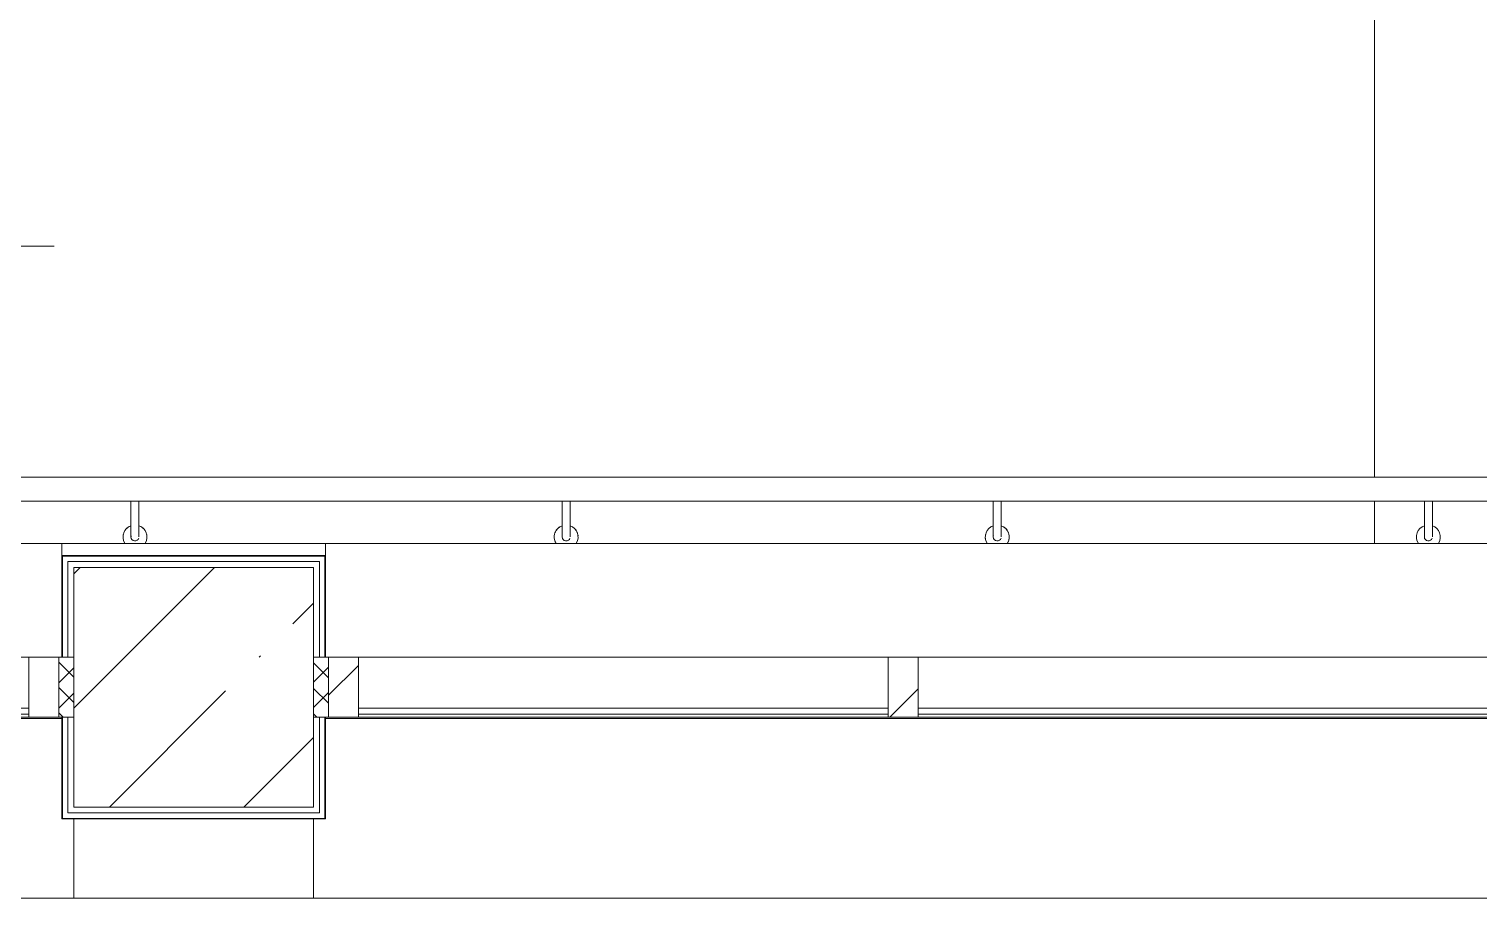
# Model space of a CAD drawing. Header units: millimetres. Extents: x -515342 to 330399, y -224905 to 507333.
# Drawn here: x -329538 to -327117, y -44051 to -42599 of the extents above; entities that cross this region are included whole.
import ezdxf

# ---------------------------------------------------------------- set-up
doc = ezdxf.new("R2010")
doc.units = ezdxf.units.MM
doc.layers.get('0').update_dxf_attribs({"lineweight": 0})
for name, color, linetype, lineweight in [('Витраж', 7, 'Continuous', 0), ('Несущие колонны', 7, 'Continuous', 0), ('Ограждение', 7, 'Continuous', 0), ('Пандусы', 7, 'Continuous', 0), ('Панели витража', 7, 'Continuous', 0), ('Перекрытие', 7, 'Continuous', 0), ('Размеры', 7, 'Continuous', 0), ('Стены внутренние', 7, 'Continuous', 0), ('Стены отделка', 7, 'Continuous', 0), ('Стены перегородки', 7, 'Continuous', 0), ('Стены штриховка', 7, 'Continuous', 0)]:
    doc.layers.add(name, color=color, linetype=linetype, lineweight=lineweight)

# ---------------------------------------------------------------- blocks, each defined once
blk = doc.blocks.new('Панели_Витраж ТПТ75_Заполнение - АР_ПанельВитража_Монтажный зазор_100мм-10131841-О_АР_П_1_0_000_План 1 этажа')
at = {"layer": 'Панели витража'}
h = blk.add_hatch(dxfattribs=at)
h.set_pattern_fill('FP_43', color=256, style=0, pattern_type=2)
h.set_pattern_definition([(225, (45277.5, -8150), (21.213203, -21.213203), []), (315, (45277.5, -8150), (21.213203, 21.213203), [])])
h.paths.add_polyline_path([(12.5, 0), (-12.5, 0), (-12.5, -100), (12.5, -100)])
at = {"layer": 'Панели витража', "lineweight": 18}
for p, q in [((12.5, 0), (-12.5, 0)), ((12.5, -100), (12.5, 0)), ((-12.5, -100), (12.5, -100))]:
    blk.add_line(p, q, dxfattribs=at)
blk = doc.blocks.new('Ограждение - АР_Ограждение_Балясина_D40 доп поручень 700-V104-О_АР_П_1_0_000_План 1 этажа')
at = {"layer": 'Ограждение'}
for p, q in [((-26.7, 6.7), (-60, 6.7)), ((-17.7, 9.3), (-18.8, 6.7)), ((-15, 13.3), (-16.5, 11.4)), ((-11.4, 16.5), (-13, 15.2)), ((-7.1, 18.7), (-8.7, 18)), ((8.7, 18), (7.1, 18.7)), ((-60, -6.7), (-26.7, -6.7)), ((-26.7, -6.7), (-20, -6.7)), ((-18.8, -6.7), (-17.7, -9.3)), ((-16.5, -11.4), (-15, -13.3)), ((-13, -15.2), (-11.4, -16.5)), ((-8.7, -18), (-7.1, -18.7)), ((7.1, -18.7), (8.7, -18))]:
    blk.add_line(p, q, dxfattribs=at)
at = {"layer": 'Ограждение', "flags": 128}
for points in [[(0, 6.7), (0, 6.7), (-0.1, 6.7), (-0.2, 6.7), (-0.3, 6.7), (-0.5, 6.7), (-0.8, 6.7), (-1, 6.7), (-1.4, 6.7), (-1.7, 6.7), (-2.1, 6.7), (-2.5, 6.7), (-3, 6.7), (-3.5, 6.7), (-4.1, 6.7), (-4.7, 6.7), (-5.3, 6.7), (-5.9, 6.7), (-6.6, 6.7), (-7.3, 6.7), (-8.1, 6.7), (-8.9, 6.7), (-9.7, 6.7), (-10.5, 6.7), (-11.4, 6.7), (-12.3, 6.7), (-13.2, 6.7), (-14.1, 6.7), (-15, 6.7), (-16, 6.7), (-17, 6.7), (-18, 6.7), (-19, 6.7), (-20, 6.7), (-21.1, 6.7), (-22.1, 6.7), (-23.2, 6.7), (-24.2, 6.7), (-25.3, 6.7), (-26.4, 6.7), (-26.7, 6.7)], [(-1.1, 20), (-2.4, 19.9), (-3.9, 19.6)], [(3.9, 19.6), (2.4, 19.9), (1.1, 20)], [(-26.7, -6.7), (-25.6, -6.7), (-24.5, -6.7), (-23.5, -6.7), (-22.4, -6.7), (-21.4, -6.7), (-20.3, -6.7), (-19.3, -6.7), (-18.3, -6.7), (-17.3, -6.7), (-16.3, -6.7), (-15.3, -6.7), (-14.4, -6.7), (-13.4, -6.7), (-12.5, -6.7), (-11.6, -6.7), (-10.7, -6.7), (-9.9, -6.7), (-9.1, -6.7), (-8.3, -6.7), (-7.5, -6.7), (-6.8, -6.7), (-6.1, -6.7), (-5.5, -6.7), (-4.8, -6.7), (-4.2, -6.7), (-3.7, -6.7), (-3.1, -6.7), (-2.7, -6.7), (-2.2, -6.7), (-1.8, -6.7), (-1.4, -6.7), (-1.1, -6.7), (-0.8, -6.7), (-0.6, -6.7), (-0.4, -6.7), (-0.2, -6.7), (-0.1, -6.7), (0, -6.7), (0, -6.7)], [(-3.9, -19.6), (-2.4, -19.9), (-1.1, -20)], [(1.1, -20), (2.4, -19.9), (3.9, -19.6)]]:
    blk.add_lwpolyline(points, dxfattribs=at)
at = {"layer": 'Ограждение'}
for radius, start, end in [(20, 60, 160.3657), (6.67, 90, 105), (6.67, 285, 90), (20, 199.6343, 300)]:
    blk.add_arc((0, 0), radius, start, end, dxfattribs=at)
blk = doc.blocks.new('Ограждение - АР_Ограждение_Балясина_D40 доп поручень 700-V105-О_АР_П_1_0_000_План 1 этажа')
at = {"layer": 'Ограждение'}
for p, q in [((-26.7, 6.7), (-60, 6.7)), ((-17.7, 9.3), (-18.8, 6.7)), ((-15, 13.3), (-16.5, 11.4)), ((-7.1, 18.7), (-8.7, 18)), ((8.7, 18), (7.1, 18.7)), ((-60, -6.7), (-26.7, -6.7)), ((-26.7, -6.7), (-20, -6.7)), ((-18.8, -6.7), (-17.7, -9.3)), ((-16.5, -11.4), (-15, -13.3)), ((-13, -15.2), (-11.4, -16.5)), ((-8.7, -18), (-7.1, -18.7)), ((7.1, -18.7), (8.7, -18))]:
    blk.add_line(p, q, dxfattribs=at)
at = {"layer": 'Ограждение', "flags": 128}
for points in [[(0, 6.7), (0, 6.7), (-0.1, 6.7), (-0.2, 6.7), (-0.3, 6.7), (-0.5, 6.7), (-0.8, 6.7), (-1, 6.7), (-1.4, 6.7), (-1.7, 6.7), (-2.1, 6.7), (-2.5, 6.7), (-3, 6.7), (-3.5, 6.7), (-4.1, 6.7), (-4.7, 6.7), (-5.3, 6.7), (-5.9, 6.7), (-6.6, 6.7), (-7.3, 6.7), (-8.1, 6.7), (-8.9, 6.7), (-9.7, 6.7), (-10.5, 6.7), (-11.4, 6.7), (-12.3, 6.7), (-13.2, 6.7), (-14.1, 6.7), (-15, 6.7), (-16, 6.7), (-17, 6.7), (-18, 6.7), (-19, 6.7), (-20, 6.7), (-21.1, 6.7), (-22.1, 6.7), (-23.2, 6.7), (-24.2, 6.7), (-25.3, 6.7), (-26.4, 6.7), (-26.7, 6.7)], [(-1.1, 20), (-2.4, 19.9), (-3.9, 19.6)], [(3.9, 19.6), (2.4, 19.9), (1.1, 20)], [(-26.7, -6.7), (-25.6, -6.7), (-24.5, -6.7), (-23.5, -6.7), (-22.4, -6.7), (-21.4, -6.7), (-20.3, -6.7), (-19.3, -6.7), (-18.3, -6.7), (-17.3, -6.7), (-16.3, -6.7), (-15.3, -6.7), (-14.4, -6.7), (-13.4, -6.7), (-12.5, -6.7), (-11.6, -6.7), (-10.7, -6.7), (-9.9, -6.7), (-9.1, -6.7), (-8.3, -6.7), (-7.5, -6.7), (-6.8, -6.7), (-6.1, -6.7), (-5.5, -6.7), (-4.8, -6.7), (-4.2, -6.7), (-3.7, -6.7), (-3.1, -6.7), (-2.7, -6.7), (-2.2, -6.7), (-1.8, -6.7), (-1.4, -6.7), (-1.1, -6.7), (-0.8, -6.7), (-0.6, -6.7), (-0.4, -6.7), (-0.2, -6.7), (-0.1, -6.7), (0, -6.7), (0, -6.7)], [(-3.9, -19.6), (-2.4, -19.9), (-1.1, -20)], [(1.1, -20), (2.4, -19.9), (3.9, -19.6)]]:
    blk.add_lwpolyline(points, dxfattribs=at)
at = {"layer": 'Ограждение'}
for radius, start, end in [(20, 60, 160.3657), (6.67, 90, 105), (6.67, 285, 90), (20, 199.6343, 300)]:
    blk.add_arc((0, 0), radius, start, end, dxfattribs=at)
blk = doc.blocks.new('Ограждение - АР_Ограждение_Балясина_D40 доп поручень 700-V106-О_АР_П_1_0_000_План 1 этажа')
at = {"layer": 'Ограждение'}
for p, q in [((-26.7, 6.7), (-60, 6.7)), ((-60, -6.7), (-26.7, -6.7)), ((-26.7, -6.7), (-20, -6.7))]:
    blk.add_line(p, q, dxfattribs=at)
at = {"layer": 'Ограждение', "flags": 128}
for points in [[(0, 6.7), (0, 6.7), (-0.1, 6.7), (-0.2, 6.7), (-0.3, 6.7), (-0.5, 6.7), (-0.8, 6.7), (-1, 6.7), (-1.4, 6.7), (-1.7, 6.7), (-2.1, 6.7), (-2.5, 6.7), (-3, 6.7), (-3.5, 6.7), (-4.1, 6.7), (-4.7, 6.7), (-5.3, 6.7), (-5.9, 6.7), (-6.6, 6.7), (-7.3, 6.7), (-8.1, 6.7), (-8.9, 6.7), (-9.7, 6.7), (-10.5, 6.7), (-11.4, 6.7), (-12.3, 6.7), (-13.2, 6.7), (-14.1, 6.7), (-15, 6.7), (-16, 6.7), (-17, 6.7), (-18, 6.7), (-19, 6.7), (-20, 6.7), (-21.1, 6.7), (-22.1, 6.7), (-23.2, 6.7), (-24.2, 6.7), (-25.3, 6.7), (-26.4, 6.7), (-26.7, 6.7)], [(-26.7, -6.7), (-25.6, -6.7), (-24.5, -6.7), (-23.5, -6.7), (-22.4, -6.7), (-21.4, -6.7), (-20.3, -6.7), (-19.3, -6.7), (-18.3, -6.7), (-17.3, -6.7), (-16.3, -6.7), (-15.3, -6.7), (-14.4, -6.7), (-13.4, -6.7), (-12.5, -6.7), (-11.6, -6.7), (-10.7, -6.7), (-9.9, -6.7), (-9.1, -6.7), (-8.3, -6.7), (-7.5, -6.7), (-6.8, -6.7), (-6.1, -6.7), (-5.5, -6.7), (-4.8, -6.7), (-4.2, -6.7), (-3.7, -6.7), (-3.1, -6.7), (-2.7, -6.7), (-2.2, -6.7), (-1.8, -6.7), (-1.4, -6.7), (-1.1, -6.7), (-0.8, -6.7), (-0.6, -6.7), (-0.4, -6.7), (-0.2, -6.7), (-0.1, -6.7), (0, -6.7), (0, -6.7)]]:
    blk.add_lwpolyline(points, dxfattribs=at)
at = {"layer": 'Ограждение'}
for radius, start, end in [(20, 60, 160.3657), (6.67, 90, 105), (6.67, 285, 90), (20, 199.6343, 300)]:
    blk.add_arc((0, 0), radius, start, end, dxfattribs=at)
blk = doc.blocks.new('Ограждение - Ограждение-9972903-О_АР_П_1_0_000_План 1 этажа')
at = {"extrusion": (0, 0, -1), "zscale": -1, "rotation": 270.0000000000002}
for name, p in [('Ограждение - АР_Ограждение_Балясина_D40 доп поручень 700-V104-О_АР_П_1_0_000_План 1 этажа', (-45392, -7849)), ('Ограждение - АР_Ограждение_Балясина_D40 доп поручень 700-V104-О_АР_П_1_0_000_План 1 этажа', (-46112, -7849)), ('Ограждение - АР_Ограждение_Балясина_D40 доп поручень 700-V105-О_АР_П_1_0_000_План 1 этажа', (-46832, -7849)), ('Ограждение - АР_Ограждение_Балясина_D40 доп поручень 700-V106-О_АР_П_1_0_000_План 1 этажа', (-47552, -7849))]:
    blk.add_blockref(name, p, dxfattribs=at)
blk = doc.blocks.new('Тип верхнего поручня - Верхний поручень_Внутренний_-9972950-О_АР_П_1_0_000_План 1 этажа')
at = {"layer": 'Ограждение'}
for p, q in [((47461.6, -7749), (41865.6, -7749)), ((49082, -7749), (47464, -7749)), ((41865.6, -7789), (47461.6, -7789)), ((47464, -7789), (49082, -7789))]:
    blk.add_line(p, q, dxfattribs=at)
at = {"layer": 'Ограждение', "flags": 128}
for points in [[(47464, -7749), (47462.8, -7749), (47461.6, -7749)], [(47461.6, -7789), (47462.8, -7789), (47464, -7789)]]:
    blk.add_lwpolyline(points, dxfattribs=at)
blk = doc.blocks.new('Тип верхнего поручня - Верхний поручень_Внутренний_-V112-О_АР_П_1_0_000_План 1 этажа')
at = {"layer": 'Ограждение'}
for p, q in [((41864, -7749), (47460, -7749)), ((47460, -7749), (47464, -7749)), ((47464, -7749), (49082, -7749)), ((41864, -7789), (47460, -7789)), ((47460, -7789), (47464, -7789)), ((47464, -7789), (49082, -7789))]:
    blk.add_line(p, q, dxfattribs=at)
blk = doc.blocks.new('Ограждение - Ограждение-9985129-О_АР_П_1_0_000_План 1 этажа')
at = {"layer": 'Ограждение'}
for p, q in [((45270, -8152), (41975, -8152)), ((45290, -8452), (41975, -8452))]:
    blk.add_line(p, q, dxfattribs=at)
blk = doc.blocks.new('Ограждение - Ограждение-10131419-О_АР_П_1_0_000_План 1 этажа')
at = {"layer": 'Ограждение'}
for p, q in [((45290, -8452), (45290, -8320)), ((45690, -8320), (45690, -8452)), ((45690, -8452), (45290, -8452))]:
    blk.add_line(p, q, dxfattribs=at)
blk = doc.blocks.new('Ограждение - Ограждение-10131568-О_АР_П_1_0_000_План 1 этажа')
at = {"layer": 'Ограждение'}
for p, q in [((48840, -8152), (45710, -8152)), ((48860, -8452), (45690, -8452))]:
    blk.add_line(p, q, dxfattribs=at)
blk = doc.blocks.new('Системная панель - АР_ПанельВитража__Cтекло_СМ4-10131881-О_АР_П_1_0_000_План 1 этажа')
at = {"layer": 'Панели витража', "lineweight": 18}
for p, q in [((492.5, -5), (-492.5, -5)), ((-492.5, -5), (-492.5, -15)), ((-492.5, -15), (492.5, -15)), ((492.5, -15), (492.5, -5))]:
    blk.add_line(p, q, dxfattribs=at)
blk = doc.blocks.new('Прямоугольный импост - АР_Импост_50х100 _импост витража_-10131880-О_АР_П_1_0_000_План 1 этажа')
at = {"layer": 'Витраж'}
for p, q in [((44230, -8050), (45215, -8050)), ((45215, -8150), (44230, -8150))]:
    blk.add_line(p, q, dxfattribs=at)
blk = doc.blocks.new('Прямоугольный импост - АР_Импост_50х100 _импост витража_-V120-О_АР_П_1_0_000_План 1 этажа')
at = {"layer": 'Витраж', "lineweight": 18}
for p, q in [((-25, 100), (25, 100)), ((-25, 0), (-25, 100)), ((25, 100), (25, 0)), ((25, 0), (-25, 0))]:
    blk.add_line(p, q, dxfattribs=at)
blk = doc.blocks.new('Системная панель - АР_ПанельВитража__Cтекло_СМ4-10099515-О_АР_П_1_0_000_План 1 этажа')
at = {"layer": 'Панели витража', "lineweight": 18}
for p, q in [((525, -5), (-525, -5)), ((-525, -5), (-525, -15)), ((-525, -15), (525, -15)), ((525, -15), (525, -5))]:
    blk.add_line(p, q, dxfattribs=at)
blk = doc.blocks.new('Прямоугольный импост - АР_Импост_50х100 _импост витража_-9968889-О_АР_П_1_0_000_План 1 этажа')
at = {"layer": 'Витраж'}
for p, q in [((43130, -8050), (44180, -8050)), ((44180, -8150), (43130, -8150))]:
    blk.add_line(p, q, dxfattribs=at)
blk = doc.blocks.new('Системная панель - АР_ПанельВитража__Cтекло_СМ4-10132186-О_АР_П_1_0_000_План 1 этажа')
at = {"layer": 'Панели витража', "lineweight": 18}
for p, q in [((442.5, -5), (-442.5, -5)), ((-442.5, -5), (-442.5, -15)), ((-442.5, -15), (442.5, -15)), ((442.5, -15), (442.5, -5))]:
    blk.add_line(p, q, dxfattribs=at)
blk = doc.blocks.new('Прямоугольный импост - АР_Импост_50х100 _импост витража_-10132181-О_АР_П_1_0_000_План 1 этажа')
at = {"layer": 'Витраж'}
for p, q in [((45765, -8050), (46650, -8050)), ((46650, -8150), (45765, -8150))]:
    blk.add_line(p, q, dxfattribs=at)
blk = doc.blocks.new('Прямоугольный импост - АР_Импост_50х100 _импост витража_-V123-О_АР_П_1_0_000_План 1 этажа')
at = {"layer": 'Витраж'}
h = blk.add_hatch(dxfattribs=at)
h.set_pattern_fill('FP_49', color=256, style=0, pattern_type=2)
h.set_pattern_definition([(135, (46675, 8150), (-106.066, -106.066), [])])
h.paths.add_polyline_path([(25, 0), (-25, 0), (-25, 100), (25, 100)])
at = {"layer": 'Витраж', "lineweight": 18}
for p, q in [((-25, 100), (25, 100)), ((-25, 0), (-25, 100)), ((25, 100), (25, 0)), ((25, 0), (-25, 0))]:
    blk.add_line(p, q, dxfattribs=at)
blk = doc.blocks.new('Панели_Витраж ТПТ75_Заполнение - АР_ПанельВитража_Монтажный зазор_100мм-10132189-О_АР_П_1_0_000_План 1 этажа')
at = {"layer": 'Панели витража'}
h = blk.add_hatch(dxfattribs=at)
h.set_pattern_fill('FP_51', color=256, style=0, pattern_type=2)
h.set_pattern_definition([(225, (45702.5, -8150), (21.213203, -21.213203), []), (315, (45702.5, -8150), (21.213203, 21.213203), [])])
h.paths.add_polyline_path([(-3, 0), (-12.5, 0), (-12.5, -100), (12.5, -100), (12.5, 0)])
at = {"layer": 'Панели витража', "lineweight": 18}
for p, q in [((12.5, 0), (-12.5, 0)), ((-12.5, 0), (-12.5, -100)), ((-12.5, -100), (12.5, -100))]:
    blk.add_line(p, q, dxfattribs=at)
blk = doc.blocks.new('Прямоугольный импост - АР_Импост_50х100 _импост витража_-V125-О_АР_П_1_0_000_План 1 этажа')
at = {"layer": 'Витраж'}
h = blk.add_hatch(dxfattribs=at)
h.set_pattern_fill('FP_52', color=256, style=0, pattern_type=2)
h.set_pattern_definition([(135, (45740, 8150), (-106.066, -106.066), [])])
h.paths.add_polyline_path([(25, 0), (-25, 0), (-25, 100), (25, 100)])
at = {"layer": 'Витраж', "lineweight": 18}
for p, q in [((-25, 100), (25, 100)), ((-25, 0), (-25, 100)), ((25, 100), (25, 0)), ((25, 0), (-25, 0))]:
    blk.add_line(p, q, dxfattribs=at)
blk = doc.blocks.new('СД_Люблино_Фасады_rvt-1-О_АР_П_1_0_000_План 1 этажа')
at = {"layer": 'Пандусы'}
for p, q in [((47462, -7749), (47462, -6849)), ((47462, -7860), (47462, -7789))]:
    blk.add_line(p, q, dxfattribs=at)
at = {"layer": 'Перекрытие'}
for p, q in [((45270, -7860), (41975, -7860)), ((45270, -7881), (45270, -7860)), ((48860, -7860), (45710, -7860)), ((45710, -7860), (45710, -7881))]:
    blk.add_line(p, q, dxfattribs=at)
at = {"layer": 'Стены внутренние'}
blk.add_line((45270, -7860), (45710, -7860), dxfattribs=at)
at = {"layer": 'Стены отделка', "lineweight": 9}
for p, q in [((45710, -7880), (45270, -7880)), ((45270, -7880), (45270, -7881)), ((45270, -7881), (45270, -7890)), ((45710, -7881), (45710, -7880)), ((45710, -7890), (45710, -7881)), ((45270, -7900), (45270, -8050)), ((45710, -8050), (45710, -7900)), ((45270, -8050), (45271, -8050)), ((45271, -8050), (45280, -8050)), ((45700, -8050), (45709, -8050)), ((45709, -8050), (45710, -8050)), ((45271, -8150), (45270, -8150)), ((45270, -8150), (45270, -8320)), ((45280, -8150), (45271, -8150)), ((45709, -8150), (45700, -8150)), ((45710, -8150), (45709, -8150)), ((45710, -8300), (45710, -8150)), ((45270, -8320), (45271, -8320)), ((45271, -8320), (45280, -8320)), ((45290, -8320), (45710, -8320)), ((45710, -8319), (45710, -8310)), ((45710, -8320), (45710, -8319))]:
    blk.add_line(p, q, dxfattribs=at)
at = {"layer": 'Стены перегородки'}
for p, q in [((45270, -7890), (45270, -7900)), ((45700, -7890), (45280, -7890)), ((45280, -7900), (45280, -7890)), ((45700, -7890), (45700, -7900)), ((45710, -7900), (45710, -7890)), ((45280, -7900), (45280, -8050)), ((45700, -7900), (45700, -8050)), ((45280, -8050), (45290, -8050)), ((45690, -8050), (45700, -8050)), ((45290, -8150), (45280, -8150)), ((45280, -8150), (45280, -8310)), ((45700, -8150), (45690, -8150)), ((45700, -8150), (45700, -8300)), ((45700, -8300), (45700, -8310)), ((45710, -8310), (45710, -8300)), ((45290, -8310), (45280, -8310)), ((45280, -8320), (45290, -8320)), ((45290, -8310), (45700, -8310))]:
    blk.add_line(p, q, dxfattribs=at)
at = {"layer": 'Стены штриховка'}
for p, q in [((45271, -7880), (45270, -7880)), ((45270, -7880), (45270, -7881)), ((45271, -7881), (45270, -7881)), ((45270, -7890), (45270, -7900)), ((45270, -7890), (45271, -7890)), ((45271, -7881), (45271, -7880)), ((45709, -7881), (45271, -7881)), ((45271, -7890), (45271, -7881)), ((45271, -7900), (45271, -7890)), ((45710, -7880), (45709, -7880)), ((45709, -7880), (45709, -7881)), ((45710, -7881), (45709, -7881)), ((45709, -7881), (45709, -7890)), ((45709, -7890), (45709, -7900)), ((45709, -7890), (45710, -7890)), ((45710, -7881), (45710, -7880)), ((45710, -7900), (45710, -7890)), ((45271, -7900), (45271, -8050)), ((45709, -7900), (45709, -8050)), ((45271, -8150), (45271, -8319)), ((45709, -8150), (45709, -8300)), ((45709, -8300), (45709, -8310)), ((45710, -8310), (45710, -8300)), ((45271, -8319), (45270, -8319)), ((45270, -8319), (45270, -8320)), ((45270, -8320), (45271, -8320)), ((45271, -8319), (45271, -8320)), ((45280, -8319), (45271, -8319)), ((45290, -8319), (45280, -8319)), ((45280, -8320), (45280, -8319)), ((45280, -8320), (45290, -8320)), ((45290, -8319), (45709, -8319)), ((45709, -8310), (45709, -8319)), ((45710, -8310), (45709, -8310)), ((45709, -8319), (45710, -8319)), ((45709, -8319), (45709, -8320)), ((45709, -8320), (45710, -8320)), ((45710, -8320), (45710, -8319))]:
    blk.add_line(p, q, dxfattribs=at)
at = {"layer": 'Витраж', "lineweight": 9}
for name, p in [('Прямоугольный импост - АР_Импост_50х100 _импост витража_-10131880-О_АР_П_1_0_000_План 1 этажа', (0, 0)), ('Прямоугольный импост - АР_Импост_50х100 _импост витража_-10132181-О_АР_П_1_0_000_План 1 этажа', (0, 0)), ('Прямоугольный импост - АР_Импост_50х100 _импост витража_-9968889-О_АР_П_1_0_000_План 1 этажа', (3570, 0))]:
    blk.add_blockref(name, p, dxfattribs=at)
at = {"layer": 'Витраж', "lineweight": 9, "extrusion": (0, 0, -1)}
for name, p in [('Прямоугольный импост - АР_Импост_50х100 _импост витража_-V120-О_АР_П_1_0_000_План 1 этажа', (-45240, -8150)), ('Прямоугольный импост - АР_Импост_50х100 _импост витража_-V125-О_АР_П_1_0_000_План 1 этажа', (-45740, -8150)), ('Прямоугольный импост - АР_Импост_50х100 _импост витража_-V123-О_АР_П_1_0_000_План 1 этажа', (-46675, -8150))]:
    blk.add_blockref(name, p, dxfattribs=at)
at = {"layer": 'Ограждение', "lineweight": 9}
for name in ['Тип верхнего поручня - Верхний поручень_Внутренний_-9972950-О_АР_П_1_0_000_План 1 этажа', 'Тип верхнего поручня - Верхний поручень_Внутренний_-V112-О_АР_П_1_0_000_План 1 этажа', 'Ограждение - Ограждение-9972903-О_АР_П_1_0_000_План 1 этажа', 'Ограждение - Ограждение-9985129-О_АР_П_1_0_000_План 1 этажа', 'Ограждение - Ограждение-10131568-О_АР_П_1_0_000_План 1 этажа', 'Ограждение - Ограждение-10131419-О_АР_П_1_0_000_План 1 этажа']:
    blk.add_blockref(name, (0, 0), dxfattribs=at)
at = {"layer": 'Панели витража', "lineweight": 9, "rotation": 180}
for name, p in [('Панели_Витраж ТПТ75_Заполнение - АР_ПанельВитража_Монтажный зазор_100мм-10131841-О_АР_П_1_0_000_План 1 этажа', (45277.5, -8150)), ('Панели_Витраж ТПТ75_Заполнение - АР_ПанельВитража_Монтажный зазор_100мм-10132189-О_АР_П_1_0_000_План 1 этажа', (45702.5, -8150)), ('Системная панель - АР_ПанельВитража__Cтекло_СМ4-10131881-О_АР_П_1_0_000_План 1 этажа', (44722.5, -8150)), ('Системная панель - АР_ПанельВитража__Cтекло_СМ4-10132186-О_АР_П_1_0_000_План 1 этажа', (46207.5, -8150)), ('Системная панель - АР_ПанельВитража__Cтекло_СМ4-10099515-О_АР_П_1_0_000_План 1 этажа', (47225, -8150))]:
    blk.add_blockref(name, p, dxfattribs=at)
blk = doc.blocks.new('Колонна несущая_Железобетон_Прямоугольная - АР_Колонна_400x400 мм-V249-О_АР_П_1_0_000_План 1 этажа')
at = {"layer": 'Несущие колонны'}
h = blk.add_hatch(dxfattribs=at)
h.set_pattern_fill('FP_85', color=256, style=0, pattern_type=2)
h.set_pattern_definition([(45, (-45490, 8100), (-224.5064, 224.5064), []), (45, (-45265.5, 8100), (-224.5064, 224.5064), [396.875, -79.375, 3.353, -76.022])])
h.paths.add_polyline_path([(-200, -200), (200, -200), (200, 200), (-200, 200), (-200, -51.1)])
at = {"layer": 'Несущие колонны', "lineweight": 18}
for p, q in [((-200, -200), (-200, 200)), ((-200, 200), (200, 200)), ((200, 200), (-200, 200)), ((-200, 200), (-200, -200)), ((200, 200), (200, -200)), ((200, -200), (200, 200)), ((200, -200), (-200, -200)), ((-200, -200), (200, -200))]:
    blk.add_line(p, q, dxfattribs=at)

msp = doc.modelspace()

# ---------------------------------------------------------------- linework, layer by layer
at = {"layer": 'Размеры'}
msp.add_line((-329496.1138, -42961.8965), (-330996.1138, -42961.8965), dxfattribs=at)

# ---------------------------------------------------------------- block references
msp.add_blockref('СД_Люблино_Фасады_rvt-1-О_АР_П_1_0_000_План 1 этажа', (-374753.1427, -35598.5295))
at = {"layer": 'Несущие колонны'}
msp.add_blockref('Колонна несущая_Железобетон_Прямоугольная - АР_Колонна_400x400 мм-V249-О_АР_П_1_0_000_План 1 этажа', (-329263.1427, -43698.5295), dxfattribs=at)

doc.saveas('drawing.dxf')
